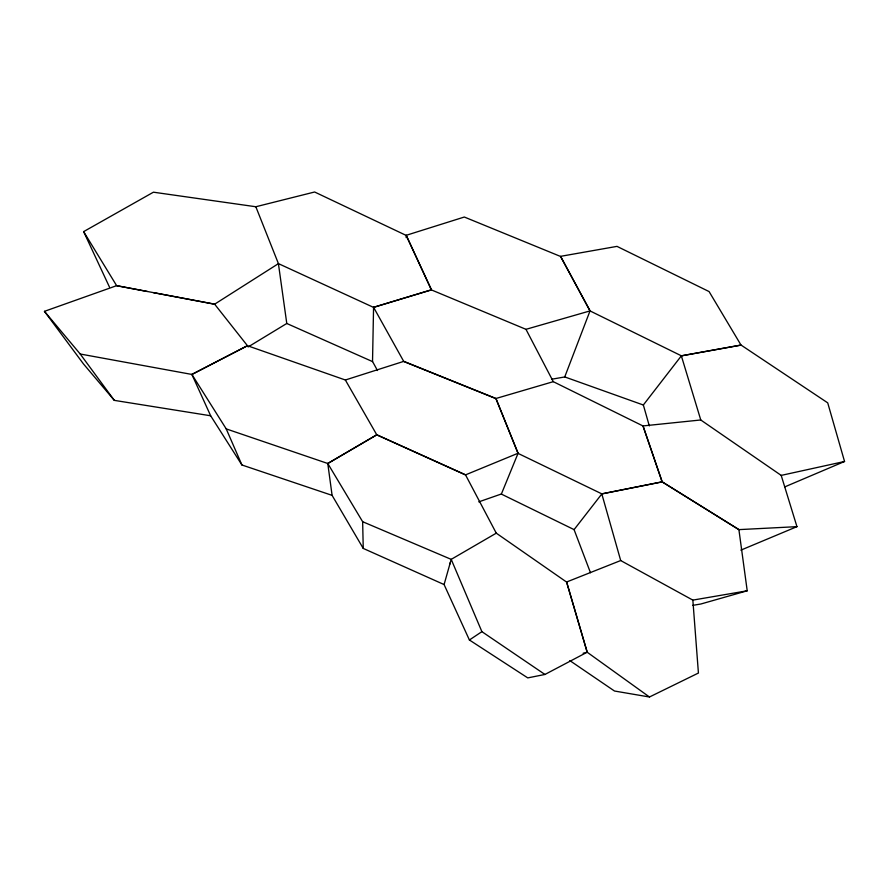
<?xml version="1.0" encoding="UTF-8"?>
<svg xmlns="http://www.w3.org/2000/svg" width="889" height="889" viewBox="0 0 889 889"><rect width="100%" height="100%" fill="white"/><g stroke="black" fill="none" stroke-linecap="round" stroke-linejoin="round"><path stroke-width="1.33" d="M784.943 486.816L844.55 461.48L827.715 402.85L741.048 345.065L681.385 355.822L590.018 310.906L525.977 329.33L431.421 289.914L373.569 307.283L372.524 361.59L286.78 323.474L248.153 346.932M406.173 237.596L406.217 235.307L464.314 217.027L560.559 256.454L590.052 310.817L564.726 376.958L551.713 379.225M449.878 564.093L450.323 562.515M444.1 584.529L451.212 559.359L496.273 533.156L566.582 582.062L587.229 652.182L544.924 674.462L527.755 677.896L469.403 639.991L444.089 584.562L363.245 548.424L332.097 495.373L327.774 463.491L226.228 428.898L191.88 374.436L80.21 354.011L44.45 311.339L116.637 285.669L214.671 304.216L247.442 345.71L345.354 380.003L403.773 361.367L495.951 398.494L553.291 381.67L642.936 425.931L700.754 419.975L781.198 475.393L796.955 526.655L740.837 550.147M373.569 307.283L403.762 361.479L495.918 398.605L518.087 453.234L501.363 494.084L574.083 529.622L590.485 572.738M590.018 310.906L560.581 256.343L616.999 246.375L709.078 291.57L741.026 345.099L681.352 355.856L643.325 405.006L564.737 376.925M574.038 529.688L601.864 493.884L662.172 481.849L738.97 529.622L796.955 526.655M469.403 639.991L481.894 631.657L544.924 674.462M363.245 548.424L362.645 521.71L327.774 463.491L376.78 434.788L465.503 474.837L496.273 533.156M327.774 463.491L376.78 434.832L465.48 474.893L518.087 453.234M109.436 286.991L83.633 231.618L153.43 192.191L255.832 206.748L314.628 192.002L406.217 235.429L431.443 289.781L373.569 307.394L278.413 263.611L255.832 206.737M191.891 374.469L247.442 345.71L191.88 374.436L210.66 415.774L241.908 464.98L332.097 495.362M649.459 696.998L698.421 673.04L692.853 600.119L620.689 560.548L566.637 581.995L587.151 652.204L649.459 696.998L614.488 691.02L569.805 660.583M478.782 501.863L501.396 493.984M495.951 398.472L518.031 453.368L601.864 493.884L662.161 481.871L642.991 425.864L662.161 481.871L738.903 529.655L747.216 590.796L700.888 603.998L692.575 605.387M583.128 653.248L584.551 652.882M585.807 652.548L587.229 652.182M781.209 475.393L844.55 461.48M692.875 600.108L747.216 590.796M44.45 311.339L83.466 363.923L114.325 400.372L210.66 415.774M147.274 291.47L116.648 285.691L83.633 231.618M153.397 292.625L214.66 304.171L278.413 263.644L286.791 323.54M362.645 521.71L451.212 559.37L481.894 631.657M80.21 354.011L114.325 400.372M345.354 380.003L376.769 434.799M372.535 361.49L377.481 370.535M525.977 329.341L553.291 381.681M406.217 235.307L431.421 289.914M226.228 428.898L241.908 464.98M681.352 355.856L700.765 419.952M643.347 404.973L649.314 425.92M601.82 493.951L620.7 560.526"/></g></svg>
